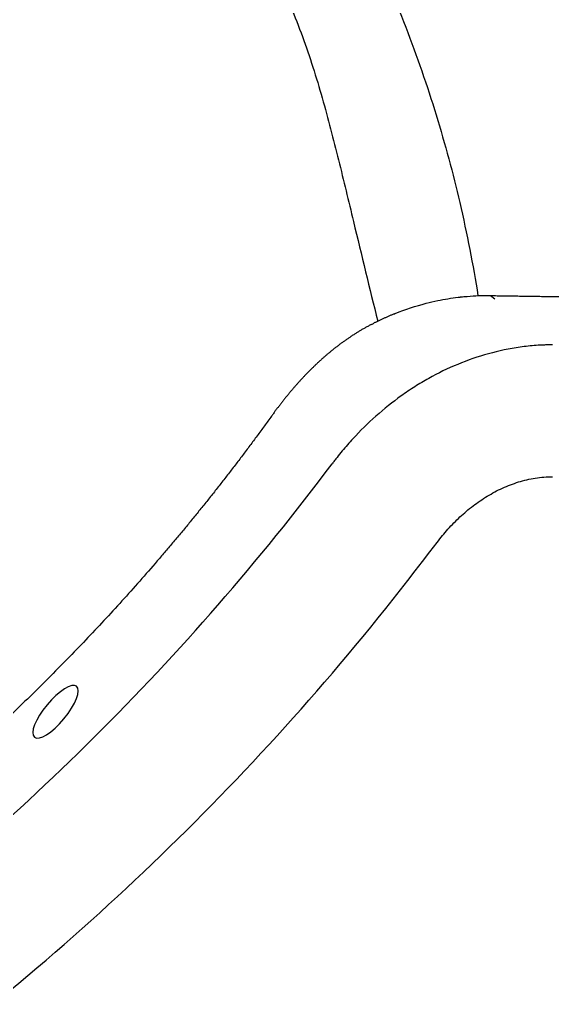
# Model space of a CAD drawing. Extents: x 528 to 612, y 788 to 934.
# Drawn here: x 557.69 to 565.74, y 854.48 to 869.18 of the extents above; entities that cross this region are included whole.
import ezdxf

# ---------------------------------------------------------------- set-up
doc = ezdxf.new("R2010")
doc.units = 0
doc.header["$MEASUREMENT"] = 0
doc.layers.add('1', color=4, linetype='Continuous')
doc.layers.add('LIGHT', color=1, linetype='Continuous')

# ---------------------------------------------------------------- blocks, each defined once
blk = doc.blocks.new('2018 FLASH')
at = {"layer": '1', "linetype": 'Continuous', "lineweight": 25}
blk.add_line((36.84, 60.089), (36.904, 60.038), dxfattribs=at)
for radius in [37.799, 39.779]:
    blk.add_arc((4.203, 80.217), radius, 306.5147, 323.1471, dxfattribs=at)
for points, knots in [([(31.518, 68.236), (31.721, 67.972), (31.918, 67.705), (32.206, 67.3), (32.3, 67.165), (32.486, 66.891), (32.577, 66.754), (32.845, 66.339), (33.016, 66.059), (33.257, 65.632), (33.335, 65.488), (33.485, 65.197), (33.558, 65.051), (33.695, 64.755), (33.761, 64.606), (33.886, 64.305), (33.945, 64.154), (34.056, 63.849), (34.109, 63.695), (34.208, 63.385), (34.255, 63.23), (34.388, 62.762), (34.468, 62.45), (34.584, 61.982), (34.622, 61.827), (34.697, 61.517), (34.734, 61.362), (34.771, 61.208), (34.894, 60.699), (35.016, 60.196), (35.137, 59.7)], [0, 0, 0, 0, 0.125, 0.125, 0.1875, 0.1875, 0.25, 0.25, 0.375, 0.375, 0.4375, 0.4375, 0.5, 0.5, 0.5625, 0.5625, 0.625, 0.625, 0.6875, 0.6875, 0.75, 0.75, 0.875, 0.875, 0.9375, 0.9375, 1, 1, 1, 1.207216, 1.207216, 1.207216, 1.207216]), ([(34.324, 66.761), (34.354, 66.707), (34.384, 66.654), (34.443, 66.547), (34.473, 66.493), (34.56, 66.332), (34.617, 66.224), (34.785, 65.9), (34.892, 65.683), (35.201, 65.028), (35.389, 64.587), (35.731, 63.704), (35.883, 63.261), (36.087, 62.597), (36.151, 62.376), (36.27, 61.934), (36.325, 61.714), (36.376, 61.494), (36.486, 61.02), (36.577, 60.552), (36.651, 60.087)], [0, 0, 0, 0, 0.03125, 0.03125, 0.0625, 0.0625, 0.125, 0.125, 0.25, 0.25, 0.5, 0.5, 0.75, 0.75, 0.875, 0.875, 1, 1, 1, 1.269896, 1.269896, 1.269896, 1.269896]), ([(35.386, 59.811), (35.392, 59.814), (35.55, 59.877), (35.768, 59.95), (35.985, 60), (36.043, 60.013)], [0.6207115, 0.6207115, 0.6207115, 0.6207115, 0.625, 0.75, 0.7950207, 0.7950207, 0.7950207, 0.7950207]), ([(36.043, 60.013), (36.146, 60.034), (36.258, 60.053), (36.371, 60.066), (36.38, 60.067)], [0.79502071, 0.79502071, 0.79502071, 0.79502071, 0.875, 0.88199978, 0.88199978, 0.88199978, 0.88199978]), ([(36.84, 60.089), (36.874, 60.088), (36.943, 60.087), (37.045, 60.086), (37.148, 60.084), (37.251, 60.082), (37.353, 60.081), (37.456, 60.079), (37.559, 60.078), (37.662, 60.076), (37.765, 60.075), (37.868, 60.073), (37.972, 60.072), (38.075, 60.07), (38.366, 60.067), (38.847, 60.061), (39.517, 60.055), (40.188, 60.05), (40.859, 60.046), (41.531, 60.044), (42.203, 60.043), (42.875, 60.044), (43.548, 60.046), (44.221, 60.05), (44.895, 60.055), (45.568, 60.061), (46.081, 60.067), (46.433, 60.072), (46.625, 60.074), (46.816, 60.077), (47.008, 60.08), (47.199, 60.083), (47.389, 60.086), (47.516, 60.088), (47.58, 60.089)], [0, 0, 0, 0, 0.009665, 0.019329, 0.028993, 0.038656, 0.048319, 0.057982, 0.067644, 0.077307, 0.08697, 0.096633, 0.106297, 0.115961, 0.125626, 0.18807, 0.250516, 0.312744, 0.374973, 0.43713, 0.499289, 0.561519, 0.623751, 0.686199, 0.74865, 0.811467, 0.874288, 0.892248, 0.910207, 0.928164, 0.946121, 0.964079, 0.982038, 1, 1, 1, 1]), ([(35.386, 59.811), (35.373, 59.806), (35.345, 59.795), (35.304, 59.777), (35.264, 59.759), (35.223, 59.741), (35.183, 59.722), (35.143, 59.703), (35.11, 59.687), (35.091, 59.678), (35.085, 59.675)], [0.0702638, 0.0702638, 0.0702638, 0.0702638, 0.1952638, 0.3202638, 0.4452638, 0.5702638, 0.6952638, 0.8202638, 0.9452638, 1, 1, 1, 1]), ([(35.041, 59.652), (35.034, 59.648), (35.019, 59.64), (34.997, 59.629), (34.975, 59.617), (34.953, 59.605), (34.932, 59.592), (34.91, 59.58), (34.889, 59.568), (34.868, 59.555), (34.847, 59.543), (34.826, 59.53), (34.805, 59.517), (34.785, 59.504), (34.764, 59.491), (34.744, 59.477), (34.724, 59.464), (34.704, 59.451), (34.684, 59.437), (34.664, 59.423), (34.644, 59.409), (34.625, 59.395), (34.605, 59.381), (34.586, 59.367), (34.567, 59.353), (34.548, 59.339), (34.529, 59.324), (34.51, 59.309), (34.491, 59.295), (34.472, 59.28), (34.454, 59.265), (34.435, 59.25), (34.417, 59.235), (34.399, 59.22), (34.38, 59.204), (34.362, 59.189), (34.344, 59.173), (34.326, 59.158), (34.309, 59.142), (34.291, 59.126), (34.273, 59.11), (34.256, 59.094), (34.238, 59.078), (34.221, 59.062), (34.203, 59.045), (34.186, 59.029), (34.169, 59.012), (34.152, 58.996), (34.135, 58.979), (34.118, 58.962), (34.101, 58.945), (34.084, 58.928), (34.068, 58.911), (34.051, 58.894), (34.034, 58.876), (34.018, 58.859), (34.002, 58.841), (33.985, 58.824), (33.969, 58.806), (33.953, 58.788), (33.936, 58.77), (33.92, 58.752), (33.904, 58.734), (33.888, 58.716), (33.872, 58.697), (33.856, 58.679), (33.841, 58.66), (33.825, 58.642), (33.809, 58.623), (33.793, 58.604), (33.778, 58.585), (33.762, 58.566), (33.747, 58.547), (33.731, 58.528), (33.716, 58.508), (33.701, 58.489), (33.685, 58.469), (33.67, 58.45), (33.655, 58.43), (33.64, 58.41), (33.624, 58.39), (33.609, 58.37), (33.594, 58.35), (33.579, 58.33), (33.564, 58.309), (33.549, 58.289), (33.54, 58.275), (33.535, 58.268)], [0, 0, 0, 0, 0.011715, 0.023399, 0.035055, 0.046685, 0.058294, 0.069883, 0.081455, 0.093012, 0.104558, 0.116093, 0.127621, 0.139143, 0.150661, 0.162178, 0.173693, 0.18521, 0.196729, 0.208251, 0.219779, 0.231312, 0.242852, 0.2544, 0.265957, 0.277523, 0.289098, 0.300685, 0.312282, 0.323891, 0.335511, 0.347144, 0.358789, 0.370447, 0.382117, 0.393801, 0.405496, 0.417205, 0.428926, 0.44066, 0.452406, 0.464165, 0.475935, 0.487717, 0.499511, 0.511315, 0.52313, 0.534955, 0.54679, 0.558634, 0.570486, 0.582346, 0.594215, 0.60609, 0.617971, 0.629859, 0.641752, 0.653651, 0.665554, 0.677462, 0.689373, 0.701287, 0.713205, 0.725125, 0.737048, 0.748973, 0.7609, 0.772829, 0.784759, 0.796691, 0.808624, 0.820559, 0.832496, 0.844435, 0.856375, 0.868318, 0.880264, 0.892213, 0.904165, 0.916121, 0.928083, 0.94005, 0.952023, 0.964004, 0.975993, 0.987991, 1, 1, 1, 1]), ([(37.777, 59.344), (37.772, 59.344), (37.767, 59.344), (37.757, 59.344), (37.741, 59.344), (37.705, 59.343), (37.674, 59.342), (37.613, 59.34), (37.572, 59.338), (37.45, 59.329), (37.369, 59.32), (37.127, 59.286), (36.967, 59.253), (36.65, 59.165), (36.496, 59.112), (36.195, 58.987), (36.049, 58.916), (35.836, 58.797), (35.766, 58.755), (35.662, 58.689), (35.628, 58.666), (35.56, 58.621), (35.526, 58.597), (35.36, 58.478), (35.233, 58.376), (34.989, 58.16), (34.874, 58.046), (34.708, 57.865), (34.654, 57.803), (34.575, 57.709), (34.549, 57.677), (34.511, 57.628), (34.492, 57.604), (34.474, 57.579), (34.461, 57.563), (34.455, 57.555), (34.449, 57.547)], [0, 0, 0, 0, 0.003906, 0.003906, 0.007812, 0.015625, 0.03125, 0.03125, 0.0625, 0.0625, 0.125, 0.125, 0.25, 0.25, 0.375, 0.375, 0.5, 0.5, 0.5625, 0.5625, 0.59375, 0.59375, 0.625, 0.625, 0.75, 0.75, 0.875, 0.875, 0.9375, 0.9375, 0.96875, 0.96875, 0.984375, 0.992188, 0.992188, 1, 1, 1, 1]), ([(33.535, 58.268), (33.517, 58.243), (33.481, 58.193), (33.426, 58.119), (33.372, 58.044), (33.317, 57.97), (33.262, 57.895), (33.207, 57.821), (33.151, 57.747), (33.096, 57.673), (33.04, 57.599), (32.984, 57.526), (32.927, 57.452), (32.871, 57.379), (32.814, 57.306), (32.757, 57.233), (32.7, 57.16), (32.642, 57.087), (32.585, 57.015), (32.527, 56.942), (32.468, 56.87), (32.41, 56.798), (32.351, 56.726), (32.293, 56.654), (32.234, 56.582), (32.174, 56.511), (32.115, 56.439), (32.055, 56.368), (31.995, 56.297), (31.935, 56.226), (31.72, 55.974), (31.346, 55.548), (30.8, 54.956), (30.242, 54.379), (29.67, 53.817), (29.237, 53.41), (28.95, 53.149), (28.815, 53.028), (28.679, 52.907), (28.542, 52.787), (28.405, 52.667), (28.267, 52.548), (28.129, 52.431), (27.99, 52.314), (27.85, 52.197), (27.709, 52.082), (27.568, 51.967), (27.426, 51.853), (27.284, 51.739), (27.141, 51.627), (26.997, 51.515), (26.852, 51.404), (26.707, 51.294), (26.561, 51.185), (26.414, 51.076), (26.267, 50.968), (26.119, 50.861), (26.02, 50.79), (25.97, 50.755)], [0, 0, 0, 0, 0.008679, 0.017357, 0.026032, 0.034707, 0.04338, 0.052053, 0.060724, 0.069394, 0.078064, 0.086733, 0.095402, 0.10407, 0.112738, 0.121406, 0.130074, 0.138743, 0.147411, 0.156081, 0.164751, 0.173423, 0.182096, 0.190771, 0.199447, 0.208124, 0.216801, 0.225477, 0.234151, 0.242821, 0.251488, 0.326692, 0.401622, 0.476364, 0.550985, 0.625551, 0.642497, 0.659445, 0.676394, 0.693346, 0.710302, 0.727263, 0.744229, 0.761201, 0.778179, 0.795166, 0.812162, 0.829167, 0.846183, 0.863211, 0.880251, 0.897306, 0.914375, 0.931461, 0.948565, 0.965688, 0.982833, 1, 1, 1, 1]), ([(36.034, 56.359), (36.086, 56.429), (36.141, 56.495), (36.256, 56.624), (36.316, 56.685), (36.442, 56.802), (36.508, 56.858), (36.611, 56.936), (36.646, 56.962), (36.718, 57.011), (36.755, 57.035), (36.866, 57.102), (36.942, 57.143), (37.099, 57.215), (37.18, 57.246), (37.304, 57.285), (37.347, 57.296), (37.432, 57.316), (37.474, 57.325), (37.603, 57.345), (37.689, 57.352), (37.777, 57.352)], [0, 0, 0, 0, 0.125, 0.125, 0.25, 0.25, 0.375, 0.375, 0.4375, 0.4375, 0.5, 0.5, 0.625, 0.625, 0.75, 0.75, 0.8125, 0.8125, 0.875, 0.875, 1, 1, 1, 1])]:
    blk.add_open_spline(points, degree=3, knots=knots, dxfattribs=at)
for points in [[(36.38, 60.067), (36.384, 60.067), (36.388, 60.068), (36.391, 60.068)], [(36.391, 60.068), (36.424, 60.072), (36.456, 60.075), (36.488, 60.077)], [(36.488, 60.077), (36.606, 60.087), (36.723, 60.091), (36.84, 60.089)], [(35.041, 59.652), (35.048, 59.656), (35.056, 59.66), (35.063, 59.663)], [(35.063, 59.663), (35.071, 59.667), (35.078, 59.671), (35.085, 59.675)]]:
    blk.add_open_spline(points, degree=3, dxfattribs=at)
at = {"layer": 'LIGHT', "color": 1, "extrusion": (0, 0, -1)}
blk.add_ellipse((30.273, 53.801), major_axis=(0.319, 0.385), ratio=0.331525, dxfattribs=at)

msp = doc.modelspace()

# ---------------------------------------------------------------- block references
at = {"layer": '1'}
msp.add_blockref('2018 FLASH', (527.965, 804.919), dxfattribs=at)

doc.saveas('drawing.dxf')
